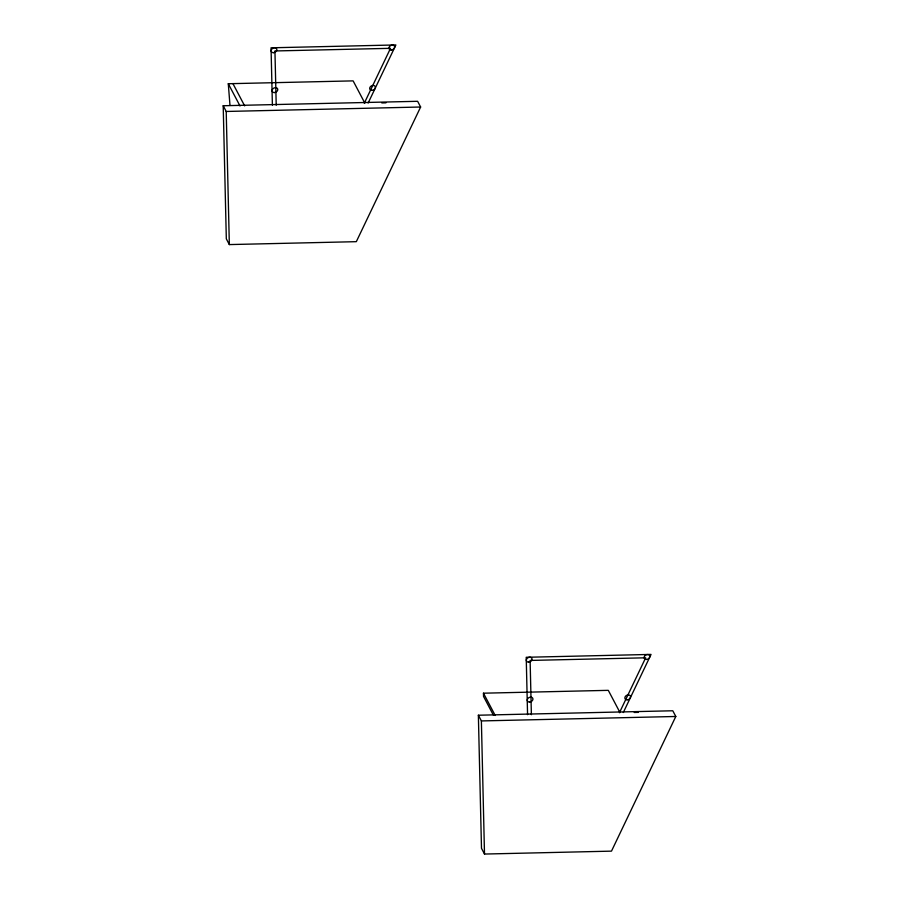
<?xml version="1.0" encoding="UTF-8"?>
<svg xmlns="http://www.w3.org/2000/svg" width="899" height="899" viewBox="0 0 899 899"><rect width="100%" height="100%" fill="white"/><g stroke="black" fill="none" stroke-linecap="round" stroke-linejoin="round"><path stroke-width="1.35" d="M364.275 103.239L390.503 48.321L274.937 50.962L276.218 105.228M368.129 103.059L395.886 44.95L271.048 47.804L272.397 105.183M420.631 107.015L356.319 241.674L229.335 244.584L226.323 238.864L223.199 105.745L417.619 101.295L420.631 107.015L226.211 111.465L223.199 105.745M619.445 712.705L645.673 657.798L530.118 660.439L531.388 714.705M623.299 712.525L651.056 654.416L526.218 657.281L527.567 714.66M675.801 716.481L611.489 851.139L484.505 854.05L481.493 848.33L478.369 715.222L672.789 710.772L675.801 716.481L481.381 720.931L478.369 715.222M229.964 105.127L228.29 83.731L353.127 80.876L364.848 103.115M381.817 102.935L385.952 102.834M493.304 714.986L483.538 696.444L483.46 693.196L608.297 690.342L620.018 712.581M634.233 712.469L638.369 712.368M232.931 83.618L244.652 105.868M228.29 83.731L240.022 105.97M483.46 693.196L495.192 715.447M481.381 720.931L484.505 854.05M226.211 111.465L229.335 244.584M391.245 49.973A3 2.281 -27.8 0 0 394.526 46.231A3 2.281 -27.8 0 0 389.66 46.343A3 2.281 -27.8 0 0 391.245 49.973M273.431 52.67A3 2.281 -27.8 0 0 276.701 48.928A3 2.281 -27.8 0 0 271.835 49.04A3 2.281 -27.8 0 0 273.431 52.67M371.972 90.338A3 2.281 -27.8 0 0 375.254 86.596A3 2.281 -27.8 0 0 370.388 86.709A3 2.281 -27.8 0 0 371.972 90.338M274.352 92.575A3 2.281 -27.8 0 0 277.622 88.832A3 2.281 -27.8 0 0 272.768 88.945A3 2.281 -27.8 0 0 274.352 92.575M646.415 659.439A3 2.281 -27.8 0 0 649.696 655.697A3 2.281 -27.8 0 0 644.83 655.809A3 2.281 -27.8 0 0 646.415 659.439M528.601 662.136A3 2.281 -27.8 0 0 531.871 658.394A3 2.281 -27.8 0 0 527.005 658.506A3 2.281 -27.8 0 0 528.601 662.136M627.142 699.815A3 2.281 -27.8 0 0 630.424 696.073A3 2.281 -27.8 0 0 625.558 696.186A3 2.281 -27.8 0 0 627.142 699.815M529.522 702.052A3 2.281 -27.8 0 0 532.792 698.309A3 2.281 -27.8 0 0 527.938 698.411A3 2.281 -27.8 0 0 529.522 702.052"/></g></svg>
